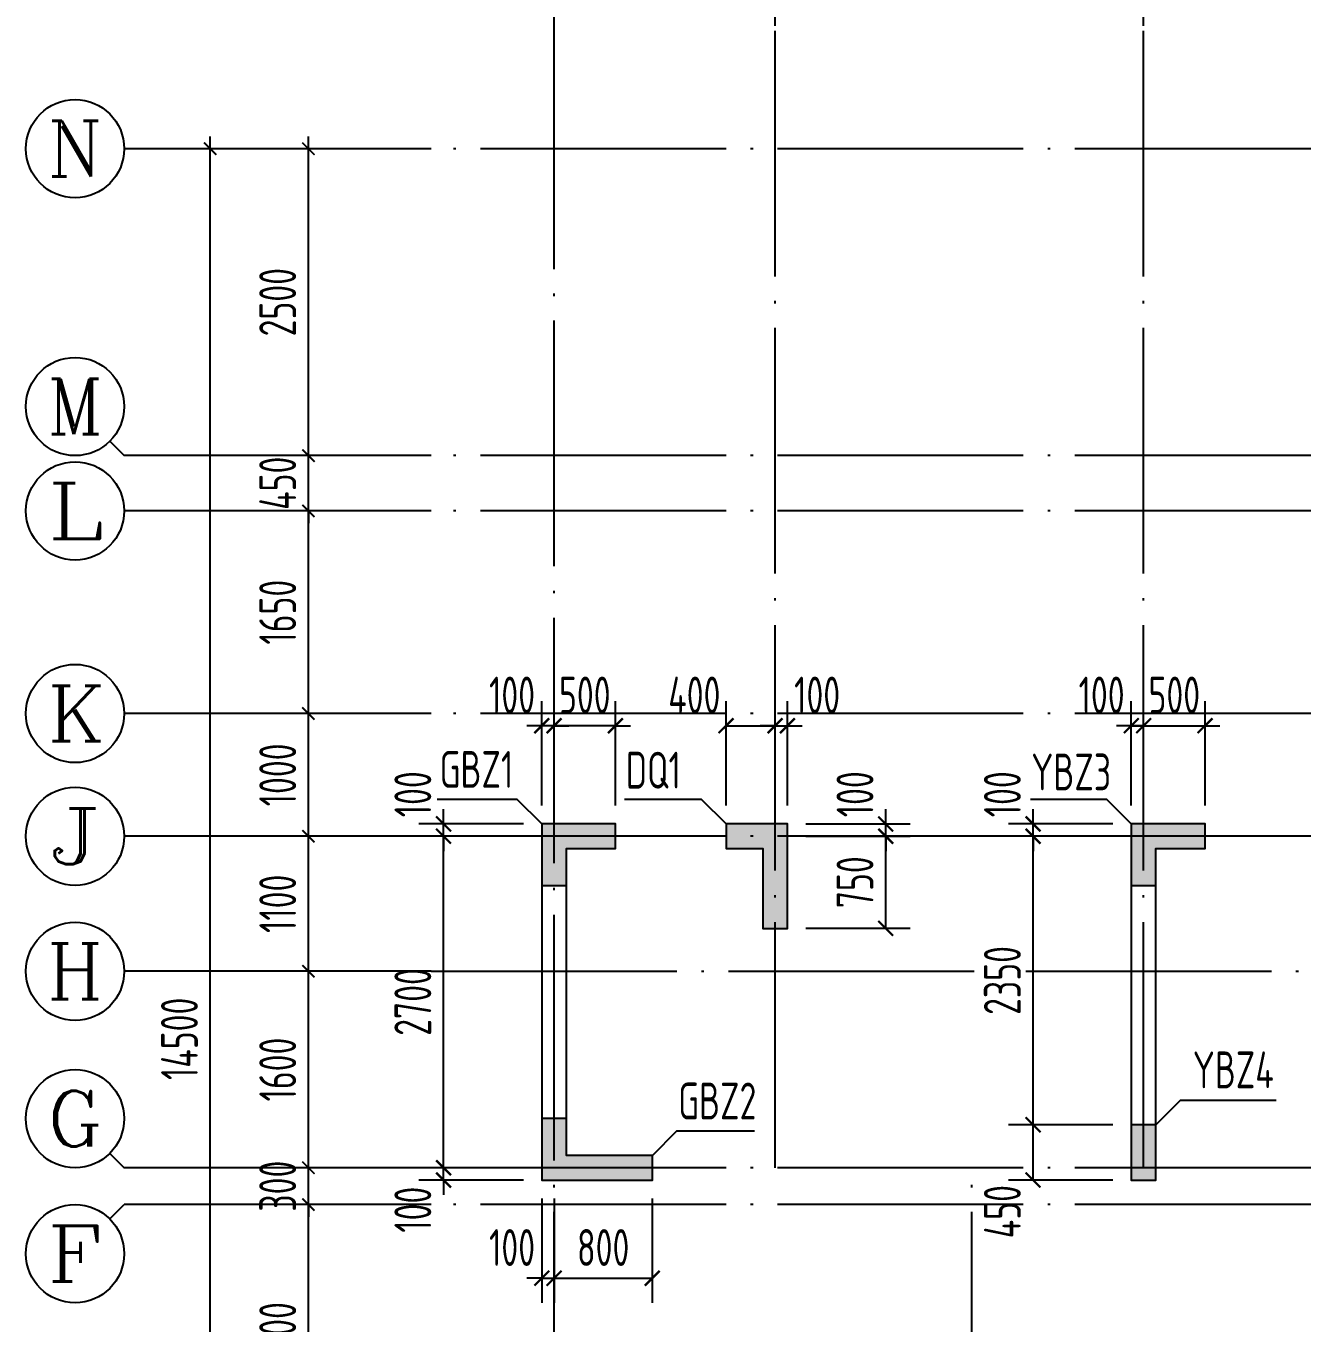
# Model space of a CAD drawing. Extents: x 826826 to 1642106, y -156213 to 399140.
# Drawn here: x 1167277 to 1177667, y 263032 to 273597 of the extents above; entities that cross this region are included whole.
import ezdxf
from ezdxf.enums import TextEntityAlignment as Align

# ---------------------------------------------------------------- set-up
doc = ezdxf.new("R2010")
doc.units = 0
doc.header["$LTSCALE"] = 1000
doc.linetypes.add('DOTE', pattern=[2.42, 2, -0.2, 0.02, -0.2])
doc.layers.get('0').update_dxf_attribs({"linetype": 'CONTINUOUS'})
doc.layers.get('DEFPOINTS').update_dxf_attribs({"linetype": 'CONTINUOUS'})
for name, color, linetype in [('A-AXIS', 1, 'CONTINUOUS'), ('A-DOTE', 10, 'DOTE'), ('AXIS_TEXT', 4, 'CONTINUOUS'), ('S-Q墙实线', 6, 'CONTINUOUS'), ('S-Q墙标注', 3, 'CONTINUOUS'), ('S-X详图填充', 252, 'CONTINUOUS'), ('S-X详图实线', 4, 'CONTINUOUS'), ('S-Y一般标注', 3, 'CONTINUOUS'), ('S-Z柱编号', 6, 'CONTINUOUS')]:
    doc.layers.add(name, color=color, linetype=linetype)
doc.styles.add('_TCH_AXIS', font='COMPLEX', dxfattribs={"bigfont": 'GBCBIG'})
doc.styles.add('COMPLEX', font='COMPLEX')
doc.styles.add('TSSD_DIMENSION', font='Tssdeng.shx', dxfattribs={"width": 0.7, "bigfont": 'tssdchn.shx'})
doc.styles.add('TSSD_REIN', font='tssdeng.shx', dxfattribs={"width": 0.7, "height": 300, "bigfont": 'tssdchn.shx'})
doc.styles.add('结构文字', font='zstxt.shx', dxfattribs={"width": 0.7, "bigfont": 'zshz.shx'})
doc.dimstyles.new('STRUCK', dxfattribs={"dimtxt": 400, "dimasz": 121, "dimexe": 200, "dimexo": 150, "dimgap": 115, "dimtad": 1, "dimdec": 0, "dimdsep": 46, "dimtxsty": '结构文字', "dimblk": 'ARCHTICK', "dimcen": 400, "dimclrd": 3, "dimclre": 3, "dimclrt": 7, "dimadec": 0, "dimazin": 0, "dimtfac": 1, "dimtdec": 0, "dimtix": 1, "dimtmove": 2, "dimatfit": 3, "dimldrblk": '_DIMX', "dimfxl": 0, "dimtolj": 1, "dimtzin": 0, "dimarcsym": 0})
doc.dimstyles.new('TSSD_100_100$0', dxfattribs={"dimtxt": 300, "dimasz": 80, "dimexe": 100, "dimexo": 250, "dimgap": 100, "dimtad": 1, "dimdec": 0, "dimzin": 0, "dimdsep": 46, "dimtxsty": 'TSSD_DIMENSION', "dimblk": 'ARCHTICK', "dimcen": 0, "dimdle": 100, "dimclrd": 3, "dimclre": 3, "dimclrt": 7, "dimadec": 0, "dimazin": 0, "dimtfac": 1, "dimtdec": 0, "dimtix": 1, "dimtmove": 2, "dimatfit": 3, "dimldrblk": 'ARCHTICK', "dimfxl": 0, "dimtolj": 1, "dimtzin": 0, "dimarcsym": 0})

# ---------------------------------------------------------------- blocks, each defined once
blk = doc.blocks.new('_ArchTick')
at = {"color": 0, "linetype": 'ByBlock', "const_width": 0.15}
blk.add_lwpolyline([(-0.5, -0.5), (0.5, 0.5)], dxfattribs=at)
blk = doc.blocks.new('*D39')
at = {"layer": 'DEFPOINTS', "color": 0}
for p in [(738721, 340182), (739721, 340182), (739721, 338082)]:
    blk.add_point(p, dxfattribs=at)
at = {"layer": 'S-Y一般标注', "color": 0, "lineweight": -2}
for p, q in [((738721, 337982), (738721, 340282)), ((739471, 340182), (738621, 340182)), ((739471, 338082), (738621, 338082))]:
    blk.add_line(p, q, dxfattribs=at)
at = {"layer": 'S-Y一般标注', "color": 0, "lineweight": -2, "xscale": 100, "yscale": 100, "zscale": 100}
for p, rotation in [((738721, 340182), 90), ((738721, 338082), 270)]:
    blk.add_blockref('_ArchTick', p, dxfattribs=dict(at, rotation=rotation))
at = {"layer": 'S-Y一般标注', "color": 7, "insert": (738471, 339132), "char_height": 300, "attachment_point": 5, "rotation": 90, "style": 'TSSD_DIMENSION'}
blk.add_mtext('\\A1;2100', dxfattribs=at)
blk = doc.blocks.new('*D40')
at = {"layer": 'DEFPOINTS', "color": 0}
for p in [(738721, 340482), (739721, 340482), (739721, 340182)]:
    blk.add_point(p, dxfattribs=at)
at = {"layer": 'S-Y一般标注', "color": 0, "lineweight": -2}
for p, q in [((738721, 340482), (738721, 340582)), ((739471, 340482), (738621, 340482)), ((738721, 340182), (738721, 340482)), ((739471, 340182), (738621, 340182)), ((738721, 340182), (738721, 340082))]:
    blk.add_line(p, q, dxfattribs=at)
at = {"layer": 'S-Y一般标注', "color": 0, "lineweight": -2, "xscale": 100, "yscale": 100, "zscale": 100}
for p, rotation in [((738721, 340482), 270), ((738721, 340182), 90)]:
    blk.add_blockref('_ArchTick', p, dxfattribs=dict(at, rotation=rotation))
at = {"layer": 'S-Y一般标注', "color": 7, "insert": (738471, 340332), "char_height": 300, "attachment_point": 5, "rotation": 90, "style": 'TSSD_DIMENSION'}
blk.add_mtext('\\A1;300', dxfattribs=at)
blk = doc.blocks.new('*D41')
at = {"layer": 'DEFPOINTS', "color": 0}
for p in [(738721, 342082), (739721, 342082), (739721, 340482)]:
    blk.add_point(p, dxfattribs=at)
at = {"layer": 'S-Y一般标注', "color": 0, "lineweight": -2}
for p, q in [((738721, 340382), (738721, 342182)), ((739471, 342082), (738621, 342082)), ((739471, 340482), (738621, 340482))]:
    blk.add_line(p, q, dxfattribs=at)
at = {"layer": 'S-Y一般标注', "color": 0, "lineweight": -2, "xscale": 100, "yscale": 100, "zscale": 100}
for p, rotation in [((738721, 342082), 90), ((738721, 340482), 270)]:
    blk.add_blockref('_ArchTick', p, dxfattribs=dict(at, rotation=rotation))
at = {"layer": 'S-Y一般标注', "color": 7, "insert": (738471, 341282), "char_height": 300, "attachment_point": 5, "rotation": 90, "style": 'TSSD_DIMENSION'}
blk.add_mtext('\\A1;1600', dxfattribs=at)
blk = doc.blocks.new('*D42')
at = {"layer": 'DEFPOINTS', "color": 0}
for p in [(738721, 343182), (739721, 343182), (739721, 342082)]:
    blk.add_point(p, dxfattribs=at)
at = {"layer": 'S-Y一般标注', "color": 0, "lineweight": -2}
for p, q in [((738721, 341982), (738721, 343282)), ((739471, 343182), (738621, 343182)), ((739471, 342082), (738621, 342082))]:
    blk.add_line(p, q, dxfattribs=at)
at = {"layer": 'S-Y一般标注', "color": 0, "lineweight": -2, "xscale": 100, "yscale": 100, "zscale": 100}
for p, rotation in [((738721, 343182), 90), ((738721, 342082), 270)]:
    blk.add_blockref('_ArchTick', p, dxfattribs=dict(at, rotation=rotation))
at = {"layer": 'S-Y一般标注', "color": 7, "insert": (738471, 342632), "char_height": 300, "attachment_point": 5, "rotation": 90, "style": 'TSSD_DIMENSION'}
blk.add_mtext('\\A1;1100', dxfattribs=at)
blk = doc.blocks.new('*D43')
at = {"layer": 'DEFPOINTS', "color": 0}
for p in [(738721, 344182), (739721, 344182), (739721, 343182)]:
    blk.add_point(p, dxfattribs=at)
at = {"layer": 'S-Y一般标注', "color": 0, "lineweight": -2}
for p, q in [((738721, 343082), (738721, 344282)), ((739471, 344182), (738621, 344182)), ((739471, 343182), (738621, 343182))]:
    blk.add_line(p, q, dxfattribs=at)
at = {"layer": 'S-Y一般标注', "color": 0, "lineweight": -2, "xscale": 100, "yscale": 100, "zscale": 100}
for p, rotation in [((738721, 344182), 90), ((738721, 343182), 270)]:
    blk.add_blockref('_ArchTick', p, dxfattribs=dict(at, rotation=rotation))
at = {"layer": 'S-Y一般标注', "color": 7, "insert": (738471, 343682), "char_height": 300, "attachment_point": 5, "rotation": 90, "style": 'TSSD_DIMENSION'}
blk.add_mtext('\\A1;1000', dxfattribs=at)
blk = doc.blocks.new('*D44')
at = {"layer": 'DEFPOINTS', "color": 0}
for p in [(738721, 345832), (739721, 345832), (739721, 344182)]:
    blk.add_point(p, dxfattribs=at)
at = {"layer": 'S-Y一般标注', "color": 0, "lineweight": -2}
for p, q in [((738721, 344082), (738721, 345932)), ((739471, 345832), (738621, 345832)), ((739471, 344182), (738621, 344182))]:
    blk.add_line(p, q, dxfattribs=at)
at = {"layer": 'S-Y一般标注', "color": 0, "lineweight": -2, "xscale": 100, "yscale": 100, "zscale": 100}
for p, rotation in [((738721, 345832), 90), ((738721, 344182), 270)]:
    blk.add_blockref('_ArchTick', p, dxfattribs=dict(at, rotation=rotation))
at = {"layer": 'S-Y一般标注', "color": 7, "insert": (738471, 345007), "char_height": 300, "attachment_point": 5, "rotation": 90, "style": 'TSSD_DIMENSION'}
blk.add_mtext('\\A1;1650', dxfattribs=at)
blk = doc.blocks.new('*D45')
at = {"layer": 'DEFPOINTS', "color": 0}
for p in [(738721, 346282), (739721, 346282), (739721, 345832)]:
    blk.add_point(p, dxfattribs=at)
at = {"layer": 'S-Y一般标注', "color": 0, "lineweight": -2}
for p, q in [((738721, 346282), (738721, 346382)), ((739471, 346282), (738621, 346282)), ((738721, 345832), (738721, 346282)), ((739471, 345832), (738621, 345832)), ((738721, 345832), (738721, 345732))]:
    blk.add_line(p, q, dxfattribs=at)
at = {"layer": 'S-Y一般标注', "color": 0, "lineweight": -2, "xscale": 100, "yscale": 100, "zscale": 100}
for p, rotation in [((738721, 346282), 270), ((738721, 345832), 90)]:
    blk.add_blockref('_ArchTick', p, dxfattribs=dict(at, rotation=rotation))
at = {"layer": 'S-Y一般标注', "color": 7, "insert": (738471, 346057), "char_height": 300, "attachment_point": 5, "rotation": 90, "style": 'TSSD_DIMENSION'}
blk.add_mtext('\\A1;450', dxfattribs=at)
blk = doc.blocks.new('*D46')
at = {"layer": 'DEFPOINTS', "color": 0}
for p in [(738721, 348782), (739721, 348782), (739721, 346282)]:
    blk.add_point(p, dxfattribs=at)
at = {"layer": 'S-Y一般标注', "color": 0, "lineweight": -2}
for p, q in [((738721, 346182), (738721, 348882)), ((739471, 348782), (738621, 348782)), ((739471, 346282), (738621, 346282))]:
    blk.add_line(p, q, dxfattribs=at)
at = {"layer": 'S-Y一般标注', "color": 0, "lineweight": -2, "xscale": 100, "yscale": 100, "zscale": 100}
for p, rotation in [((738721, 348782), 90), ((738721, 346282), 270)]:
    blk.add_blockref('_ArchTick', p, dxfattribs=dict(at, rotation=rotation))
at = {"layer": 'S-Y一般标注', "color": 7, "insert": (738471, 347532), "char_height": 300, "attachment_point": 5, "rotation": 90, "style": 'TSSD_DIMENSION'}
blk.add_mtext('\\A1;2500', dxfattribs=at)
blk = doc.blocks.new('*D47')
at = {"layer": 'DEFPOINTS', "color": 0}
for p in [(737921, 348782), (739721, 348782), (739721, 334282)]:
    blk.add_point(p, dxfattribs=at)
at = {"layer": 'S-Y一般标注', "color": 0, "lineweight": -2}
for p, q in [((737921, 334182), (737921, 348882)), ((739471, 348782), (737821, 348782)), ((739471, 334282), (737821, 334282))]:
    blk.add_line(p, q, dxfattribs=at)
at = {"layer": 'S-Y一般标注', "color": 0, "lineweight": -2, "xscale": 100, "yscale": 100, "zscale": 100}
for p, rotation in [((737921, 348782), 90), ((737921, 334282), 270)]:
    blk.add_blockref('_ArchTick', p, dxfattribs=dict(at, rotation=rotation))
at = {"layer": 'S-Y一般标注', "color": 7, "insert": (737671, 341532), "char_height": 300, "attachment_point": 5, "rotation": 90, "style": 'TSSD_DIMENSION'}
blk.add_mtext('\\A1;14500', dxfattribs=at)
blk = doc.blocks.new('*D48')
at = {"layer": 'DEFPOINTS', "color": 0}
for p in [(742521, 350782), (740721, 349782), (742521, 349782)]:
    blk.add_point(p, dxfattribs=at)
at = {"layer": 'S-Y一般标注', "color": 0, "lineweight": -2}
for p, q in [((740721, 350032), (740721, 350882)), ((742521, 350032), (742521, 350882)), ((740621, 350782), (742621, 350782))]:
    blk.add_line(p, q, dxfattribs=at)
at = {"layer": 'S-Y一般标注', "color": 0, "lineweight": -2, "xscale": 100, "yscale": 100, "zscale": 100, "rotation": 180}
blk.add_blockref('_ArchTick', (740721, 350782), dxfattribs=at)
at = {"layer": 'S-Y一般标注', "color": 0, "lineweight": -2, "xscale": 100, "yscale": 100, "zscale": 100}
blk.add_blockref('_ArchTick', (742521, 350782), dxfattribs=at)
at = {"layer": 'S-Y一般标注', "color": 7, "insert": (741621, 351032), "char_height": 300, "attachment_point": 5, "style": 'TSSD_DIMENSION'}
blk.add_mtext('\\A1;1800', dxfattribs=at)
blk = doc.blocks.new('*D49')
at = {"layer": 'DEFPOINTS', "color": 0}
for p in [(745521, 350782), (742521, 349782), (745521, 349782)]:
    blk.add_point(p, dxfattribs=at)
at = {"layer": 'S-Y一般标注', "color": 0, "lineweight": -2}
for p, q in [((742521, 350032), (742521, 350882)), ((745521, 350032), (745521, 350882)), ((742421, 350782), (745621, 350782))]:
    blk.add_line(p, q, dxfattribs=at)
at = {"layer": 'S-Y一般标注', "color": 0, "lineweight": -2, "xscale": 100, "yscale": 100, "zscale": 100, "rotation": 180}
blk.add_blockref('_ArchTick', (742521, 350782), dxfattribs=at)
at = {"layer": 'S-Y一般标注', "color": 0, "lineweight": -2, "xscale": 100, "yscale": 100, "zscale": 100}
blk.add_blockref('_ArchTick', (745521, 350782), dxfattribs=at)
at = {"layer": 'S-Y一般标注', "color": 7, "insert": (744021, 351032), "char_height": 300, "attachment_point": 5, "style": 'TSSD_DIMENSION'}
blk.add_mtext('\\A1;3000', dxfattribs=at)
blk = doc.blocks.new('*D50')
at = {"layer": 'DEFPOINTS', "color": 0}
for p in [(747421, 350782), (745521, 349782), (747421, 349782)]:
    blk.add_point(p, dxfattribs=at)
at = {"layer": 'S-Y一般标注', "color": 0, "lineweight": -2}
for p, q in [((745521, 350032), (745521, 350882)), ((747421, 350032), (747421, 350882)), ((745421, 350782), (747521, 350782))]:
    blk.add_line(p, q, dxfattribs=at)
at = {"layer": 'S-Y一般标注', "color": 0, "lineweight": -2, "xscale": 100, "yscale": 100, "zscale": 100, "rotation": 180}
blk.add_blockref('_ArchTick', (745521, 350782), dxfattribs=at)
at = {"layer": 'S-Y一般标注', "color": 0, "lineweight": -2, "xscale": 100, "yscale": 100, "zscale": 100}
blk.add_blockref('_ArchTick', (747421, 350782), dxfattribs=at)
at = {"layer": 'S-Y一般标注', "color": 7, "insert": (746471, 351032), "char_height": 300, "attachment_point": 5, "style": 'TSSD_DIMENSION'}
blk.add_mtext('\\A1;1900', dxfattribs=at)
blk = doc.blocks.new('*D59')
at = {"layer": 'DEFPOINTS', "color": 0}
for p in [(789521, 351582), (740721, 349782), (789521, 349782)]:
    blk.add_point(p, dxfattribs=at)
at = {"layer": 'S-Y一般标注', "color": 0, "lineweight": -2}
for p, q in [((740721, 350032), (740721, 351682)), ((789521, 350032), (789521, 351682)), ((740621, 351582), (789621, 351582))]:
    blk.add_line(p, q, dxfattribs=at)
at = {"layer": 'S-Y一般标注', "color": 0, "lineweight": -2, "xscale": 100, "yscale": 100, "zscale": 100, "rotation": 180}
blk.add_blockref('_ArchTick', (740721, 351582), dxfattribs=at)
at = {"layer": 'S-Y一般标注', "color": 0, "lineweight": -2, "xscale": 100, "yscale": 100, "zscale": 100}
blk.add_blockref('_ArchTick', (789521, 351582), dxfattribs=at)
at = {"layer": 'S-Y一般标注', "color": 7, "insert": (765121, 351832), "char_height": 300, "attachment_point": 5, "style": 'TSSD_DIMENSION'}
blk.add_mtext('\\A1;48800', dxfattribs=at)
blk = doc.blocks.new('_AXISO')
blk.add_circle((0, 0), 0.5)
at = {"layer": 'AXIS_TEXT', "style": 'COMPLEX', "width": 1.041667}
blk.add_attdef('A', text='', height=0.56, dxfattribs=at).set_placement((-0.25, -0.28), (0.25, -0.28), align=Align.FIT)
blk = doc.blocks.new('*D317')
at = {"layer": 'DEFPOINTS', "color": 0}
for p in [(1175477, 264647), (1176277, 264647), (1176277, 264197)]:
    blk.add_point(p, dxfattribs=at)
at = {"layer": 'S-Q墙标注', "color": 3, "lineweight": -2}
for p, q in [((1176127, 264647), (1175277, 264647)), ((1175477, 264197), (1175477, 264647)), ((1176127, 264197), (1175277, 264197))]:
    blk.add_line(p, q, dxfattribs=at)
at = {"layer": 'S-Q墙标注', "color": 3, "lineweight": -2, "xscale": 121, "yscale": 121, "zscale": 121}
for p, rotation in [((1175477, 264647), 90), ((1175477, 264197), 270)]:
    blk.add_blockref('_ArchTick', p, dxfattribs=dict(at, rotation=rotation))
at = {"layer": 'S-Q墙标注', "color": 7, "insert": (1175227, 263939), "char_height": 300, "attachment_point": 5, "rotation": 90, "style": 'TSSD_REIN'}
blk.add_mtext('\\A1;450', dxfattribs=at)
blk = doc.blocks.new('_DIMX')
blk.add_line((-150, 0), (150, 0))
at = {"const_width": 50}
blk.add_lwpolyline([(-70, -70), (70, 70)], dxfattribs=at)
blk = doc.blocks.new('*D318')
at = {"layer": 'DEFPOINTS', "color": 0}
for p in [(1175477, 267097), (1176277, 267097), (1176277, 266997)]:
    blk.add_point(p, dxfattribs=at)
at = {"layer": 'S-Q墙标注', "color": 3, "lineweight": -2}
for p, q in [((1175477, 267097), (1175477, 267218)), ((1176127, 267097), (1175277, 267097)), ((1175477, 266997), (1175477, 267097)), ((1176127, 266997), (1175277, 266997)), ((1175477, 266997), (1175477, 266876))]:
    blk.add_line(p, q, dxfattribs=at)
at = {"layer": 'S-Q墙标注', "color": 3, "lineweight": -2, "xscale": 121, "yscale": 121, "zscale": 121}
for p, rotation in [((1175477, 267097), 270), ((1175477, 266997), 90)]:
    blk.add_blockref('_ArchTick', p, dxfattribs=dict(at, rotation=rotation))
at = {"layer": 'S-Q墙标注', "color": 7, "insert": (1175227, 267339), "char_height": 300, "attachment_point": 5, "rotation": 90, "style": 'TSSD_REIN'}
blk.add_mtext('\\A1;100', dxfattribs=at)
blk = doc.blocks.new('*D319')
at = {"layer": 'DEFPOINTS', "color": 0}
for p in [(1176377, 267897), (1176277, 267097), (1176377, 267097)]:
    blk.add_point(p, dxfattribs=at)
at = {"layer": 'S-Q墙标注', "color": 3, "lineweight": -2}
for p, q in [((1176277, 267247), (1176277, 268097)), ((1176377, 267247), (1176377, 268097)), ((1176277, 267897), (1176156, 267897)), ((1176277, 267897), (1176377, 267897)), ((1176377, 267897), (1176498, 267897))]:
    blk.add_line(p, q, dxfattribs=at)
at = {"layer": 'S-Q墙标注', "color": 3, "lineweight": -2, "xscale": 121, "yscale": 121, "zscale": 121}
blk.add_blockref('_ArchTick', (1176277, 267897), dxfattribs=at)
at = {"layer": 'S-Q墙标注', "color": 3, "lineweight": -2, "xscale": 121, "yscale": 121, "zscale": 121, "rotation": 180}
blk.add_blockref('_ArchTick', (1176377, 267897), dxfattribs=at)
at = {"layer": 'S-Q墙标注', "color": 7, "insert": (1176035, 268147), "char_height": 300, "attachment_point": 5, "style": 'TSSD_REIN'}
blk.add_mtext('\\A1;100', dxfattribs=at)
blk = doc.blocks.new('*D320')
at = {"layer": 'DEFPOINTS', "color": 0}
for p in [(1176877, 267897), (1176377, 267097), (1176877, 267097)]:
    blk.add_point(p, dxfattribs=at)
at = {"layer": 'S-Q墙标注', "color": 3, "lineweight": -2}
for p, q in [((1176377, 267247), (1176377, 268097)), ((1176877, 267247), (1176877, 268097)), ((1176377, 267897), (1176256, 267897)), ((1176377, 267897), (1176877, 267897)), ((1176877, 267897), (1176998, 267897))]:
    blk.add_line(p, q, dxfattribs=at)
at = {"layer": 'S-Q墙标注', "color": 3, "lineweight": -2, "xscale": 121, "yscale": 121, "zscale": 121}
blk.add_blockref('_ArchTick', (1176377, 267897), dxfattribs=at)
at = {"layer": 'S-Q墙标注', "color": 3, "lineweight": -2, "xscale": 121, "yscale": 121, "zscale": 121, "rotation": 180}
blk.add_blockref('_ArchTick', (1176877, 267897), dxfattribs=at)
at = {"layer": 'S-Q墙标注', "color": 7, "insert": (1176627, 268147), "char_height": 300, "attachment_point": 5, "style": 'TSSD_REIN'}
blk.add_mtext('\\A1;500', dxfattribs=at)
blk = doc.blocks.new('*D321')
at = {"layer": 'DEFPOINTS', "color": 0}
for p in [(1175477, 266997), (1176277, 266997), (1176277, 264647)]:
    blk.add_point(p, dxfattribs=at)
at = {"layer": 'S-Q墙标注', "color": 3, "lineweight": -2}
for p, q in [((1176127, 266997), (1175277, 266997)), ((1175477, 264647), (1175477, 266997)), ((1176127, 264647), (1175277, 264647))]:
    blk.add_line(p, q, dxfattribs=at)
at = {"layer": 'S-Q墙标注', "color": 3, "lineweight": -2, "xscale": 121, "yscale": 121, "zscale": 121}
for p, rotation in [((1175477, 266997), 90), ((1175477, 264647), 270)]:
    blk.add_blockref('_ArchTick', p, dxfattribs=dict(at, rotation=rotation))
at = {"layer": 'S-Q墙标注', "color": 7, "insert": (1175227, 265822), "char_height": 300, "attachment_point": 5, "rotation": 90, "style": 'TSSD_REIN'}
blk.add_mtext('\\A1;2350', dxfattribs=at)
blk = doc.blocks.new('*D322')
at = {"layer": 'DEFPOINTS', "color": 0}
for p in [(1170677, 264297), (1171477, 264297), (1171477, 264197)]:
    blk.add_point(p, dxfattribs=at)
at = {"layer": 'S-Q墙标注', "color": 3, "lineweight": -2}
for p, q in [((1170677, 264297), (1170677, 264418)), ((1171327, 264297), (1170477, 264297)), ((1170677, 264197), (1170677, 264297)), ((1171327, 264197), (1170477, 264197)), ((1170677, 264197), (1170677, 264076))]:
    blk.add_line(p, q, dxfattribs=at)
at = {"layer": 'S-Q墙标注', "color": 3, "lineweight": -2, "xscale": 121, "yscale": 121, "zscale": 121}
for p, rotation in [((1170677, 264297), 270), ((1170677, 264197), 90)]:
    blk.add_blockref('_ArchTick', p, dxfattribs=dict(at, rotation=rotation))
at = {"layer": 'S-Q墙标注', "color": 7, "insert": (1170427, 263955), "char_height": 300, "attachment_point": 5, "rotation": 90, "style": 'TSSD_REIN'}
blk.add_mtext('\\A1;100', dxfattribs=at)
blk = doc.blocks.new('*D323')
at = {"layer": 'DEFPOINTS', "color": 0}
for p in [(1170677, 266997), (1171477, 266997), (1171477, 264297)]:
    blk.add_point(p, dxfattribs=at)
at = {"layer": 'S-Q墙标注', "color": 3, "lineweight": -2}
for p, q in [((1171327, 266997), (1170477, 266997)), ((1170677, 264297), (1170677, 266997)), ((1171327, 264297), (1170477, 264297))]:
    blk.add_line(p, q, dxfattribs=at)
at = {"layer": 'S-Q墙标注', "color": 3, "lineweight": -2, "xscale": 121, "yscale": 121, "zscale": 121}
for p, rotation in [((1170677, 266997), 90), ((1170677, 264297), 270)]:
    blk.add_blockref('_ArchTick', p, dxfattribs=dict(at, rotation=rotation))
at = {"layer": 'S-Q墙标注', "color": 7, "insert": (1170427, 265647), "char_height": 300, "attachment_point": 5, "rotation": 90, "style": 'TSSD_REIN'}
blk.add_mtext('\\A1;2700', dxfattribs=at)
blk = doc.blocks.new('*D324')
at = {"layer": 'DEFPOINTS', "color": 0}
for p in [(1170677, 267097), (1171477, 267097), (1171477, 266997)]:
    blk.add_point(p, dxfattribs=at)
at = {"layer": 'S-Q墙标注', "color": 3, "lineweight": -2}
for p, q in [((1170677, 267097), (1170677, 267218)), ((1171327, 267097), (1170477, 267097)), ((1170677, 266997), (1170677, 267097)), ((1171327, 266997), (1170477, 266997)), ((1170677, 266997), (1170677, 266876))]:
    blk.add_line(p, q, dxfattribs=at)
at = {"layer": 'S-Q墙标注', "color": 3, "lineweight": -2, "xscale": 121, "yscale": 121, "zscale": 121}
for p, rotation in [((1170677, 267097), 270), ((1170677, 266997), 90)]:
    blk.add_blockref('_ArchTick', p, dxfattribs=dict(at, rotation=rotation))
at = {"layer": 'S-Q墙标注', "color": 7, "insert": (1170427, 267339), "char_height": 300, "attachment_point": 5, "rotation": 90, "style": 'TSSD_REIN'}
blk.add_mtext('\\A1;100', dxfattribs=at)
blk = doc.blocks.new('*D325')
at = {"layer": 'DEFPOINTS', "color": 0}
for p in [(1171477, 264197), (1171577, 264197), (1171577, 263397)]:
    blk.add_point(p, dxfattribs=at)
at = {"layer": 'S-Q墙标注', "color": 3, "lineweight": -2}
for p, q in [((1171477, 264047), (1171477, 263197)), ((1171577, 264047), (1171577, 263197)), ((1171477, 263397), (1171356, 263397)), ((1171477, 263397), (1171577, 263397)), ((1171577, 263397), (1171698, 263397))]:
    blk.add_line(p, q, dxfattribs=at)
at = {"layer": 'S-Q墙标注', "color": 3, "lineweight": -2, "xscale": 121, "yscale": 121, "zscale": 121}
blk.add_blockref('_ArchTick', (1171477, 263397), dxfattribs=at)
at = {"layer": 'S-Q墙标注', "color": 3, "lineweight": -2, "xscale": 121, "yscale": 121, "zscale": 121, "rotation": 180}
blk.add_blockref('_ArchTick', (1171577, 263397), dxfattribs=at)
at = {"layer": 'S-Q墙标注', "color": 7, "insert": (1171235, 263647), "char_height": 300, "attachment_point": 5, "style": 'TSSD_REIN'}
blk.add_mtext('\\A1;100', dxfattribs=at)
blk = doc.blocks.new('*D326')
at = {"layer": 'DEFPOINTS', "color": 0}
for p in [(1171577, 264197), (1172377, 264197), (1172377, 263397)]:
    blk.add_point(p, dxfattribs=at)
at = {"layer": 'S-Q墙标注', "color": 3, "lineweight": -2}
for p, q in [((1171577, 264047), (1171577, 263197)), ((1172377, 264047), (1172377, 263197)), ((1171577, 263397), (1172377, 263397))]:
    blk.add_line(p, q, dxfattribs=at)
at = {"layer": 'S-Q墙标注', "color": 3, "lineweight": -2, "xscale": 121, "yscale": 121, "zscale": 121, "rotation": 180}
blk.add_blockref('_ArchTick', (1171577, 263397), dxfattribs=at)
at = {"layer": 'S-Q墙标注', "color": 3, "lineweight": -2, "xscale": 121, "yscale": 121, "zscale": 121}
blk.add_blockref('_ArchTick', (1172377, 263397), dxfattribs=at)
at = {"layer": 'S-Q墙标注', "color": 7, "insert": (1171977, 263647), "char_height": 300, "attachment_point": 5, "style": 'TSSD_REIN'}
blk.add_mtext('\\A1;800', dxfattribs=at)
blk = doc.blocks.new('*D327')
at = {"layer": 'DEFPOINTS', "color": 0}
for p in [(1171577, 267897), (1171577, 267097), (1172077, 267097)]:
    blk.add_point(p, dxfattribs=at)
at = {"layer": 'S-Q墙标注', "color": 3, "lineweight": -2}
for p, q in [((1171577, 267247), (1171577, 268097)), ((1172077, 267247), (1172077, 268097)), ((1171577, 267897), (1171456, 267897)), ((1172077, 267897), (1171577, 267897)), ((1172077, 267897), (1172198, 267897))]:
    blk.add_line(p, q, dxfattribs=at)
at = {"layer": 'S-Q墙标注', "color": 3, "lineweight": -2, "xscale": 121, "yscale": 121, "zscale": 121}
blk.add_blockref('_ArchTick', (1171577, 267897), dxfattribs=at)
at = {"layer": 'S-Q墙标注', "color": 3, "lineweight": -2, "xscale": 121, "yscale": 121, "zscale": 121, "rotation": 180}
blk.add_blockref('_ArchTick', (1172077, 267897), dxfattribs=at)
at = {"layer": 'S-Q墙标注', "color": 7, "insert": (1171827, 268147), "char_height": 300, "attachment_point": 5, "style": 'TSSD_REIN'}
blk.add_mtext('\\A1;500', dxfattribs=at)
blk = doc.blocks.new('*D328')
at = {"layer": 'DEFPOINTS', "color": 0}
for p in [(1171477, 267897), (1171477, 267097), (1171577, 267097)]:
    blk.add_point(p, dxfattribs=at)
at = {"layer": 'S-Q墙标注', "color": 3, "lineweight": -2}
for p, q in [((1171477, 267247), (1171477, 268097)), ((1171577, 267247), (1171577, 268097)), ((1171477, 267897), (1171356, 267897)), ((1171577, 267897), (1171477, 267897)), ((1171577, 267897), (1171698, 267897))]:
    blk.add_line(p, q, dxfattribs=at)
at = {"layer": 'S-Q墙标注', "color": 3, "lineweight": -2, "xscale": 121, "yscale": 121, "zscale": 121}
blk.add_blockref('_ArchTick', (1171477, 267897), dxfattribs=at)
at = {"layer": 'S-Q墙标注', "color": 3, "lineweight": -2, "xscale": 121, "yscale": 121, "zscale": 121, "rotation": 180}
blk.add_blockref('_ArchTick', (1171577, 267897), dxfattribs=at)
at = {"layer": 'S-Q墙标注', "color": 7, "insert": (1171235, 268147), "char_height": 300, "attachment_point": 5, "style": 'TSSD_REIN'}
blk.add_mtext('\\A1;100', dxfattribs=at)
blk = doc.blocks.new('*D329')
at = {"layer": 'DEFPOINTS', "color": 0}
for p in [(1173477, 266997), (1174277, 266997), (1173477, 266247)]:
    blk.add_point(p, dxfattribs=at)
at = {"layer": 'S-Q墙标注', "color": 3, "lineweight": -2}
for p, q in [((1173627, 266997), (1174477, 266997)), ((1174277, 266247), (1174277, 266997)), ((1173627, 266247), (1174477, 266247))]:
    blk.add_line(p, q, dxfattribs=at)
at = {"layer": 'S-Q墙标注', "color": 3, "lineweight": -2, "xscale": 121, "yscale": 121, "zscale": 121}
for p, rotation in [((1174277, 266997), 90), ((1174277, 266247), 270)]:
    blk.add_blockref('_ArchTick', p, dxfattribs=dict(at, rotation=rotation))
at = {"layer": 'S-Q墙标注', "color": 7, "insert": (1174027, 266622), "char_height": 300, "attachment_point": 5, "rotation": 90, "style": 'TSSD_REIN'}
blk.add_mtext('\\A1;750', dxfattribs=at)
blk = doc.blocks.new('*D330')
at = {"layer": 'DEFPOINTS', "color": 0}
for p in [(1173477, 267097), (1174277, 267097), (1173477, 266997)]:
    blk.add_point(p, dxfattribs=at)
at = {"layer": 'S-Q墙标注', "color": 3, "lineweight": -2}
for p, q in [((1174277, 267097), (1174277, 267218)), ((1173627, 267097), (1174477, 267097)), ((1174277, 266997), (1174277, 267097)), ((1173627, 266997), (1174477, 266997)), ((1174277, 266997), (1174277, 266876))]:
    blk.add_line(p, q, dxfattribs=at)
at = {"layer": 'S-Q墙标注', "color": 3, "lineweight": -2, "xscale": 121, "yscale": 121, "zscale": 121}
for p, rotation in [((1174277, 267097), 270), ((1174277, 266997), 90)]:
    blk.add_blockref('_ArchTick', p, dxfattribs=dict(at, rotation=rotation))
at = {"layer": 'S-Q墙标注', "color": 7, "insert": (1174027, 267339), "char_height": 300, "attachment_point": 5, "rotation": 90, "style": 'TSSD_REIN'}
blk.add_mtext('\\A1;100', dxfattribs=at)
blk = doc.blocks.new('*D331')
at = {"layer": 'DEFPOINTS', "color": 0}
for p in [(1173377, 267897), (1172977, 267097), (1173377, 267097)]:
    blk.add_point(p, dxfattribs=at)
at = {"layer": 'S-Q墙标注', "color": 3, "lineweight": -2}
for p, q in [((1172977, 267247), (1172977, 268097)), ((1173377, 267247), (1173377, 268097)), ((1172977, 267897), (1173377, 267897))]:
    blk.add_line(p, q, dxfattribs=at)
at = {"layer": 'S-Q墙标注', "color": 3, "lineweight": -2, "xscale": 121, "yscale": 121, "zscale": 121, "rotation": 180}
blk.add_blockref('_ArchTick', (1172977, 267897), dxfattribs=at)
at = {"layer": 'S-Q墙标注', "color": 3, "lineweight": -2, "xscale": 121, "yscale": 121, "zscale": 121}
blk.add_blockref('_ArchTick', (1173377, 267897), dxfattribs=at)
at = {"layer": 'S-Q墙标注', "color": 7, "insert": (1172719, 268147), "char_height": 300, "attachment_point": 5, "style": 'TSSD_REIN'}
blk.add_mtext('\\A1;400', dxfattribs=at)
blk = doc.blocks.new('*D332')
at = {"layer": 'DEFPOINTS', "color": 0}
for p in [(1173477, 267897), (1173377, 267097), (1173477, 267097)]:
    blk.add_point(p, dxfattribs=at)
at = {"layer": 'S-Q墙标注', "color": 3, "lineweight": -2}
for p, q in [((1173377, 267247), (1173377, 268097)), ((1173477, 267247), (1173477, 268097)), ((1173377, 267897), (1173256, 267897)), ((1173377, 267897), (1173477, 267897)), ((1173477, 267897), (1173598, 267897))]:
    blk.add_line(p, q, dxfattribs=at)
at = {"layer": 'S-Q墙标注', "color": 3, "lineweight": -2, "xscale": 121, "yscale": 121, "zscale": 121}
blk.add_blockref('_ArchTick', (1173377, 267897), dxfattribs=at)
at = {"layer": 'S-Q墙标注', "color": 3, "lineweight": -2, "xscale": 121, "yscale": 121, "zscale": 121, "rotation": 180}
blk.add_blockref('_ArchTick', (1173477, 267897), dxfattribs=at)
at = {"layer": 'S-Q墙标注', "color": 7, "insert": (1173719, 268147), "char_height": 300, "attachment_point": 5, "style": 'TSSD_REIN'}
blk.add_mtext('\\A1;100', dxfattribs=at)
blk = doc.blocks.new('20210801.08473688')
at = {"layer": 'A-AXIS'}
for p, q in [((4300, 19800), (4300, 22300)), ((6100, 19800), (6100, 22300)), ((9100, 19800), (9100, 22300)), ((3300, 18800), (800, 18800)), ((682.8, 16417.2), (800, 16300)), ((3300, 16300), (800, 16300)), ((3300, 15850), (800, 15850)), ((3300, 14200), (800, 14200)), ((3300, 13200), (800, 13200)), ((3300, 12100), (800, 12100)), ((682.8, 10617.2), (800, 10500)), ((3300, 10500), (800, 10500)), ((682.8, 10082.8), (800, 10200)), ((3300, 10200), (800, 10200))]:
    blk.add_line(p, q, dxfattribs=at)
at = {"layer": 'A-DOTE'}
for p, q in [((4300, 3300), (4300, 19800)), ((6100, 10500), (6100, 19800)), ((9100, 10500), (9100, 19800)), ((54100, 18800), (3300, 18800)), ((54100, 16300), (3300, 16300)), ((54100, 15850), (3300, 15850)), ((54100, 14200), (3300, 14200)), ((54100, 13200), (3300, 13200)), ((3300, 12100), (54100, 12100)), ((54100, 10500), (3300, 10500)), ((7700, 3300), (7700, 10500)), ((54100, 10200), (3300, 10200))]:
    blk.add_line(p, q, dxfattribs=at)
at = {"layer": 'A-AXIS'}
ref = blk.add_blockref('_AXISO', (400, 18800), dxfattribs=dict(at, xscale=800, yscale=800, zscale=800))
ref.add_attrib('A', 'N', dxfattribs={"layer": 'AXIS_TEXT', "height": 452.5, "style": '_TCH_AXIS', "width": 1.105263}).set_placement((173.7, 18573.7), (626.3, 18573.7), align=Align.FIT)
ref = blk.add_blockref('_AXISO', (400, 16700), dxfattribs=dict(at, xscale=800, yscale=800, zscale=800))
ref.add_attrib('A', 'M', dxfattribs={"layer": 'AXIS_TEXT', "height": 452.5, "style": '_TCH_AXIS'}).set_placement((173.7, 16473.7), (626.3, 16473.7), align=Align.FIT)
ref = blk.add_blockref('_AXISO', (400, 15850), dxfattribs=dict(at, xscale=800, yscale=800, zscale=800))
ref.add_attrib('A', 'L', dxfattribs={"layer": 'AXIS_TEXT', "height": 452.5, "style": '_TCH_AXIS', "width": 1.4}).set_placement((173.7, 15623.7), (626.3, 15623.7), align=Align.FIT)
ref = blk.add_blockref('_AXISO', (400, 14200), dxfattribs=dict(at, xscale=800, yscale=800, zscale=800))
ref.add_attrib('A', 'K', dxfattribs={"layer": 'AXIS_TEXT', "height": 452.5, "style": '_TCH_AXIS', "width": 1.105263}).set_placement((173.7, 13973.7), (626.3, 13973.7), align=Align.FIT)
ref = blk.add_blockref('_AXISO', (400, 13200), dxfattribs=dict(at, xscale=800, yscale=800, zscale=800))
ref.add_attrib('A', 'J', dxfattribs={"layer": 'AXIS_TEXT', "height": 452.5, "style": '_TCH_AXIS', "width": 1.909091}).set_placement((173.7, 12973.7), (626.3, 12973.7), align=Align.FIT)
ref = blk.add_blockref('_AXISO', (400, 12100), dxfattribs=dict(at, xscale=800, yscale=800, zscale=800))
ref.add_attrib('A', 'H', dxfattribs={"layer": 'AXIS_TEXT', "height": 452.5, "style": '_TCH_AXIS', "width": 1.05}).set_placement((173.7, 11873.7), (626.3, 11873.7), align=Align.FIT)
ref = blk.add_blockref('_AXISO', (400, 10900), dxfattribs=dict(at, xscale=800, yscale=800, zscale=800))
ref.add_attrib('A', 'G', dxfattribs={"layer": 'AXIS_TEXT', "height": 452.5, "style": '_TCH_AXIS', "width": 1.166667}).set_placement((173.7, 10673.7), (626.3, 10673.7), align=Align.FIT)
ref = blk.add_blockref('_AXISO', (400, 9800), dxfattribs=dict(at, xscale=800, yscale=800, zscale=800))
ref.add_attrib('A', 'F', dxfattribs={"layer": 'AXIS_TEXT', "height": 452.5, "style": '_TCH_AXIS', "width": 1.3125}).set_placement((173.7, 9573.7), (626.3, 9573.7), align=Align.FIT)
at = {"layer": 'S-Y一般标注'}
for p1, p2, distance, picture, middle in [((4300, 19800), (53100, 19800), 1800, '*D59', (28700, 21850)), ((4300, 19800), (6100, 19800), 1000, '*D48', (5200, 21050)), ((6100, 19800), (9100, 19800), 1000, '*D49', (7600, 21050)), ((9100, 19800), (11000, 19800), 1000, '*D50', (10050, 21050)), ((3300, 4300), (3300, 18800), 1800, '*D47', (1250, 11550)), ((3300, 16300), (3300, 18800), 1000, '*D46', (2050, 17550)), ((3300, 15850), (3300, 16300), 1000, '*D45', (2050, 16075)), ((3300, 14200), (3300, 15850), 1000, '*D44', (2050, 15025)), ((3300, 13200), (3300, 14200), 1000, '*D43', (2050, 13700)), ((3300, 12100), (3300, 13200), 1000, '*D42', (2050, 12650)), ((3300, 10500), (3300, 12100), 1000, '*D41', (2050, 11300)), ((3300, 10200), (3300, 10500), 1000, '*D40', (2050, 10350)), ((3300, 8100), (3300, 10200), 1000, '*D39', (2050, 9150))]:
    dim = blk.add_aligned_dim(p1=p1, p2=p2, distance=distance, dimstyle='TSSD_100_100$0', override={"dimasz": 100, "dimclrd": 0, "dimclre": 0}, dxfattribs=at)
    dim.commit()
    dim.dimension.update_dxf_attribs({"geometry": picture, "text_midpoint": middle, "insert": (-736421.3, -329982)})

msp = doc.modelspace()

# ---------------------------------------------------------------- hatches: boundary and pattern name
at = {"layer": 'S-X详图填充'}
h = msp.add_hatch(color=256, dxfattribs=at)
h.dxf.hatch_style = 1
h.paths.add_polyline_path([(1171477.04, 266596.81), (1171677.04, 266596.81), (1171677.04, 266896.81), (1172077.04, 266896.81), (1172077.04, 267096.81), (1171477.04, 267096.81)])
h = msp.add_hatch(color=256, dxfattribs=at)
h.dxf.hatch_style = 1
h.paths.add_polyline_path([(1172977.14, 266896.81), (1173277.05, 266896.81), (1173277.05, 266246.84), (1173477.05, 266246.84), (1173477.05, 267096.81), (1172977.14, 267096.81)])
h = msp.add_hatch(color=256, dxfattribs=at)
h.dxf.hatch_style = 1
h.paths.add_polyline_path([(1176277.03, 266596.81), (1176477.03, 266596.81), (1176477.03, 266896.81), (1176877.03, 266896.81), (1176877.03, 267096.81), (1176277.03, 267096.81)])
h = msp.add_hatch(color=256, dxfattribs=at)
h.dxf.hatch_style = 1
h.paths.add_polyline_path([(1171677.03, 264696.82), (1171477.03, 264696.82), (1171477.03, 264196.82), (1172377.04, 264196.82), (1172377.04, 264396.82), (1171677.03, 264396.82)])
h = msp.add_hatch(color=256, dxfattribs=at)
h.dxf.hatch_style = 1
h.paths.add_polyline_path([(1176477.03, 264646.82), (1176277.03, 264646.82), (1176277.03, 264196.82), (1176477.03, 264196.82)])

# ---------------------------------------------------------------- linework, layer by layer
at = {"layer": 'S-Q墙实线'}
for points in [[(1171477.03, 264196.81), (1172377.04, 264196.81), (1172377.04, 264396.81), (1171677.03, 264396.81), (1171677.03, 266896.81), (1172077.03, 266896.81), (1172077.03, 267096.81), (1171477.03, 267096.81)], [(1176477.03, 264196.82), (1176477.03, 266896.81), (1176877.03, 266896.81), (1176877.03, 267096.81), (1176277.03, 267096.81), (1176277.03, 264196.82)]]:
    msp.add_lwpolyline(points, close=True, dxfattribs=at)
msp.add_lwpolyline([(1173277.03, 266896.81), (1173277.03, 266246.81), (1173477.03, 266246.81), (1173477.03, 267096.81), (1172977.03, 267096.81), (1172977.03, 266896.81), (1173277.03, 266896.81)], dxfattribs=at)
at = {"layer": 'S-X详图实线'}
for points in [[(1171477.04, 266596.81), (1171677.04, 266596.81), (1171677.04, 266896.81), (1172077.04, 266896.81), (1172077.04, 267096.81), (1171477.04, 267096.81), (1171477.04, 266596.81)], [(1172977.14, 266896.81), (1173277.05, 266896.81), (1173277.05, 266246.84), (1173477.05, 266246.84), (1173477.05, 267096.81), (1172977.14, 267096.81), (1172977.14, 266896.81)], [(1176277.03, 266596.81), (1176477.03, 266596.81), (1176477.03, 266896.81), (1176877.03, 266896.81), (1176877.03, 267096.81), (1176277.03, 267096.81), (1176277.03, 266596.81)], [(1171677.03, 264696.82), (1171477.03, 264696.82), (1171477.03, 264196.82), (1172377.04, 264196.82), (1172377.04, 264396.82), (1171677.03, 264396.82), (1171677.03, 264696.82)], [(1176477.03, 264646.82), (1176277.03, 264646.82), (1176277.03, 264196.82), (1176477.03, 264196.82), (1176477.03, 264646.82)]]:
    msp.add_lwpolyline(points, close=True, dxfattribs=at)
at = {"layer": 'S-Z柱编号', "color": 7}
for points in [[(1171477.04, 267096.81), (1171277.04, 267296.81), (1170625.47, 267296.81)], [(1172977.14, 267096.81), (1172777.14, 267296.81), (1172149.66, 267296.81)], [(1176277.03, 267096.81), (1176077.03, 267296.81), (1175456.95, 267296.81)], [(1176477.03, 264646.82), (1176677.03, 264846.82), (1177456.95, 264846.82)], [(1172377.04, 264396.82), (1172577.04, 264596.82), (1173210.11, 264596.82)]]:
    msp.add_lwpolyline(points, dxfattribs=at)

# ---------------------------------------------------------------- block references
at = {"layer": 'S-Y一般标注'}
msp.add_blockref('20210801.08473688', (1167277.03, 253796.81), dxfattribs=at)

# ---------------------------------------------------------------- texts
at = {"layer": 'S-Z柱编号', "color": 7, "style": 'TSSD_REIN', "width": 0.7}
for s, p in [('GBZ1', (1170645.27, 267301.29)), ('DQ1', (1172161.42, 267295.09)), ('YBZ3', (1175462.36, 267280.51)), ('YBZ4', (1176777.03, 264853.99)), ('GBZ2', (1172587.93, 264600.32))]:
    msp.add_text(s, height=300, dxfattribs=at).set_placement(p, align=Align.BOTTOM_LEFT)

# ---------------------------------------------------------------- dimensions: what is measured, and where the dimension line sits
at = {"layer": 'S-Q墙标注'}
for base, p1, p2, angle, override, picture, middle in [((1171477.03, 267896.81), (1171577.04, 267096.81), (1171477.03, 267096.81), 180, {"dimtxt": 300, "dimgap": 100, "dimtxsty": 'TSSD_REIN'}, '*D328', (1171235.11, 268146.81)), ((1170677.04, 267096.81), (1171477.04, 266996.81), (1171477.04, 267096.81), 90, {"dimtxt": 300, "dimgap": 100, "dimtxsty": 'TSSD_REIN'}, '*D324', (1170427.04, 267338.74)), ((1174277.05, 267096.81), (1173477.05, 266996.81), (1173477.05, 267096.81), 90, {"dimtxt": 300, "dimgap": 100, "dimtxsty": 'TSSD_REIN'}, '*D330', (1174027.05, 267338.74)), ((1175477.03, 267096.81), (1176277.03, 266996.81), (1176277.03, 267096.81), 90, {"dimtxt": 300, "dimgap": 100, "dimtxsty": 'TSSD_REIN'}, '*D318', (1175227.03, 267338.74)), ((1175477.03, 264646.82), (1176277.03, 264196.82), (1176277.03, 264646.82), 90, {"dimtxt": 250, "dimgap": 100, "dimtxsty": 'TSSD_REIN'}, '*D317', (1175227.03, 263938.74)), ((1170677.03, 264296.81), (1171477.03, 264196.82), (1171477.03, 264296.81), 90, {"dimtxt": 300, "dimgap": 100, "dimtxsty": 'TSSD_REIN'}, '*D322', (1170427.03, 263954.89))]:
    dim = msp.add_linear_dim(base=base, p1=p1, p2=p2, angle=angle, dimstyle='STRUCK', override=override, dxfattribs=at)
    dim.commit()
    dim.dimension.update_dxf_attribs({"geometry": picture, "text_midpoint": middle, "dimtype": 160})
for base, p1, p2, angle, override, picture, middle in [((1171577.04, 267896.81), (1172077.04, 267096.81), (1171577.04, 267096.81), 180, {"dimtxt": 300, "dimgap": 100, "dimtxsty": 'TSSD_REIN'}, '*D327', (1171827.04, 268146.81)), ((1170677.03, 266996.81), (1171477.03, 264296.81), (1171477.04, 266996.81), 90, {"dimtxt": 250, "dimgap": 100, "dimtxsty": 'TSSD_REIN'}, '*D323', (1170427.03, 265646.81)), ((1174277.05, 266996.81), (1173477.05, 266246.84), (1173477.05, 266996.81), 90, {"dimtxt": 300, "dimgap": 100, "dimtxsty": 'TSSD_REIN'}, '*D329', (1174027.05, 266621.83)), ((1175477.03, 266996.81), (1176277.03, 264646.82), (1176277.03, 266996.81), 90, {"dimtxt": 250, "dimgap": 100, "dimtxsty": 'TSSD_REIN'}, '*D321', (1175227.03, 265821.81))]:
    dim = msp.add_linear_dim(base=base, p1=p1, p2=p2, angle=angle, dimstyle='STRUCK', override=override, dxfattribs=at)
    dim.commit()
    dim.dimension.update_dxf_attribs({"geometry": picture, "text_midpoint": middle})
for base, p1, p2, picture, middle in [((1173377.04, 267896.81), (1172977.14, 267096.81), (1173377.04, 267096.81), '*D331', (1172719.06, 268146.81)), ((1173477.05, 267896.81), (1173377.04, 267096.81), (1173477.05, 267096.81), '*D332', (1173718.98, 268146.81)), ((1176377.02, 267896.81), (1176277.03, 267096.81), (1176377.02, 267096.81), '*D319', (1176035.11, 268146.81)), ((1171577.03, 263396.82), (1171477.03, 264196.82), (1171577.03, 264196.82), '*D325', (1171235.11, 263646.82))]:
    dim = msp.add_linear_dim(base=base, p1=p1, p2=p2, dimstyle='STRUCK', override={"dimtxt": 300, "dimgap": 100, "dimtxsty": 'TSSD_REIN'}, dxfattribs=at)
    dim.commit()
    dim.dimension.update_dxf_attribs({"geometry": picture, "text_midpoint": middle, "dimtype": 160})
for base, p1, p2, picture, middle in [((1176877.03, 267896.81), (1176377.02, 267096.81), (1176877.03, 267096.81), '*D320', (1176627.03, 268146.81)), ((1172377.04, 263396.82), (1171577.03, 264196.82), (1172377.04, 264196.82), '*D326', (1171977.03, 263646.82))]:
    dim = msp.add_linear_dim(base=base, p1=p1, p2=p2, dimstyle='STRUCK', override={"dimtxt": 300, "dimgap": 100, "dimtxsty": 'TSSD_REIN'}, dxfattribs=at)
    dim.commit()
    dim.dimension.update_dxf_attribs({"geometry": picture, "text_midpoint": middle})

doc.saveas('drawing.dxf')
